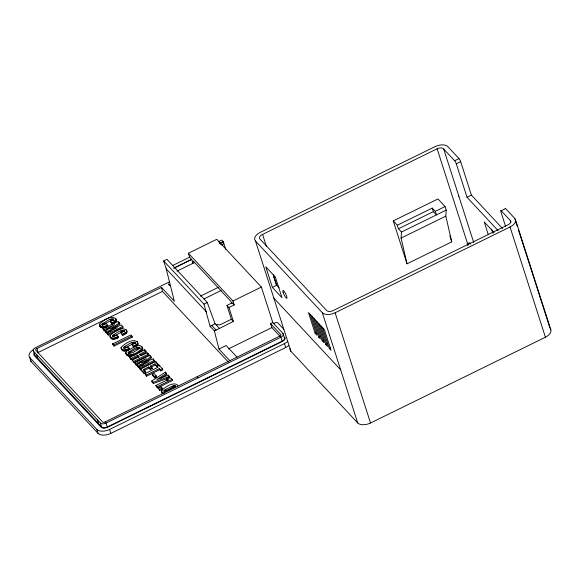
<?xml version="1.0" encoding="UTF-8"?>
<svg xmlns="http://www.w3.org/2000/svg" width="580" height="580" viewBox="0 0 580 580"><rect width="100%" height="100%" fill="white"/><g stroke="black" fill="none" stroke-linecap="round" stroke-linejoin="round"><path stroke-width="0.87" d="M407.029 263.798L401.092 238.075L401.476 232.036L398.438 228.774L397.3 225.229L393.254 220.886L437.973 198.954L445.063 206.552L446.201 210.098L445.817 216.137L451.755 241.867L407.029 263.798L393.254 220.886M128.209 352.451L128.18 352.77C131.747 354.728 136.742 349.87 140.019 348.123L140.041 347.812C136.481 345.839 131.5 350.719 128.209 352.451L128.564 353.561C131.921 351.538 136.227 347.848 140.193 348.58M113.68 319.558L110.526 321.697L112.114 324.118L115.514 322.183L116.45 320.805C114.173 312.852 102.87 320.479 99.419 324.22C99.296 329.157 105.343 328.222 108.04 326.119L106.452 323.698L102.805 325.17L101.855 324.242C104.451 323.125 112.513 315.592 114.035 320.66M163.988 390.869L165.713 389.412L173.427 385.685L174.899 385.49L175.377 386.004L174.58 386.925L166.946 390.732L164.879 391.406L163.988 390.869L164.343 391.971M110.526 321.697L111.759 323.017L113.028 322.393L115.797 320.399L116 318.978M121.133 333.058L122.358 334.377L123.634 333.754L126.404 331.76L126.607 330.339C121.916 325.88 113.738 331.919 110.019 335.581C109.896 340.525 115.942 339.583 118.639 337.488L117.058 335.059L113.404 336.531L112.455 335.602C115.696 333.805 120.72 329.019 124.279 330.919L121.133 333.058L122.713 335.486L126.759 332.869L126.607 330.339M129.71 349.349L128.129 346.927L124.475 348.399L123.525 347.471C126.766 345.673 131.791 340.888 135.35 342.787L132.196 344.926L133.429 346.245L136.829 344.302L137.678 342.207C132.987 337.748 124.809 343.781 121.09 347.449C124.207 359.158 139.534 337.386 142.832 349.16C139.91 352.604 127.346 360.977 125.751 352.531L126.839 351.009L129.304 349.501M134.705 345.622L135.06 346.724L137.822 344.73L137.678 342.207M125.824 353.307C130.464 357.853 138.903 351.864 142.477 348.058L142.39 347.282M161.479 391.572L162.958 393.885L161.834 392.682L161.443 390.876C164.655 387.259 173.514 381.118 177.886 385.294L177.61 386.7M161.834 392.682L161.762 390.173M99.803 326.119L100.18 324.546M102.377 325.953L102.21 325.351L104.088 323.988L111.954 320.189L113.832 320.327L113.477 319.217M124.076 330.578L124.432 331.688L122.554 331.557L112.81 336.712L112.455 335.602M123.881 348.58L133.625 343.425L135.502 343.556L135.147 342.446M175.581 386.809L174.819 386.548L172.709 387.259L164.444 391.667L164.089 390.565M221.944 245.333L222.8 244.593A5.01 2.791 -17.8 0 0 223.612 242.266L221.821 240.084L218.145 241.882M111.092 331.107L106.154 332.862L105.024 330.926L114.572 324.655L103.914 329.737L102.957 328.708L118.211 321.407L119.893 323.93L112.6 328.715M143.543 364.719L137.779 366.763L136.655 364.827L146.196 358.556L135.546 363.638L134.582 362.609L149.843 355.308L151.525 357.838L144.957 362.137M119.538 322.828L110.055 329.041L121.575 325.01L123.214 327.49L108.206 335.059L106.901 332.935L117.319 327.656L105.799 331.753L105.024 330.926M151.17 356.729L141.679 362.942L153.207 358.911L154.846 361.391L139.838 368.967L138.526 366.836L148.944 361.558L137.424 365.654L136.655 364.827M166.619 373.288L156.832 379.537L168.41 375.209L169.925 377.565L153.374 383.482L152.112 382.126L151.757 381.016L165.481 372.07L166.975 374.397L160.95 378.24M37.49 352.807L162.458 291.414L228.418 362.101M219.349 328.331L215.049 323.72L207.249 302.513L166.953 259.325L163.669 260.935L203.971 304.123L210.112 326.337L214.419 330.948L233.385 321.436L228.977 307.56L226.954 305.392L232.203 302.774L234.226 304.942L228.977 307.56M210.112 326.337L215.049 323.72M163.669 260.935L166.192 268.801L174.362 301.245L161.45 287.397L36.228 348.87A1.856 1.037 -17.8 0 0 35.634 350.11L102.595 421.943A1.871 1.044 -17.8 0 0 105.016 421.979L280.372 335.82A1.856 1.037 -17.8 0 0 280.858 334.674L270.613 323.647L272.803 322.574L282.946 333.442L284.207 337.379A4.357 2.436 -17.8 0 1 282.156 341.156L107.3 427.003A4.357 2.436 -17.8 0 1 101.696 426.982L34.568 354.931A4.357 2.429 -17.8 0 1 34.524 353.713M106.901 332.935L107.851 333.957L122.859 326.38M138.526 366.836L139.475 367.858L154.49 360.289M173.928 268.163L191.661 259.354L192.93 263.305A4.981 1.051 63.8 0 1 193.698 261.536L230.18 300.614A4.981 1.051 63.8 0 1 231.986 303.304M173.906 268.083L191.661 259.354L189.631 257.187L188.369 253.25L216.782 239.308L261.384 287.064L272.803 322.574M172.688 265.51L189.631 257.187M219.573 243.404L223.242 241.606L225.721 249.32M176.98 271.143L194.554 262.508M169.846 281.648L34.698 348.08A4.357 2.429 -17.8 0 0 33.299 350.994L100.434 423.045A4.357 2.436 -17.8 0 0 106.031 423.066L280.894 337.219A4.357 2.436 -17.8 0 0 282.946 333.442M99.448 325.017C101.159 328.273 105.292 326.301 107.684 325.017M110.048 336.378C111.759 339.641 115.891 337.669 118.284 336.378M200.455 296.119L218.261 287.375M204.145 298.852L221.147 290.5M112.636 343.904L130.862 334.964L131.885 336.059L132.24 337.161L114.021 346.108L112.636 343.904L114.021 346.108M113.658 345.006L131.885 336.059M203.971 304.123L207.249 302.513M121.118 348.246C122.829 351.502 126.962 349.53 129.354 348.246M188.369 253.25L232.964 301.005L261.384 287.064M138.968 357.345L138.011 356.316L131.167 359.673L129.536 357.2L144.681 349.769L145.95 351.139L146.305 352.241L139.969 355.351L139.613 354.25L145.95 351.139M129.536 357.2L130.812 358.57L137.656 355.214L139.091 356.751L132.254 360.115L133.879 362.587L149.016 355.149L147.393 352.676L141.056 355.786L139.613 354.25M132.254 360.115L133.523 361.478L148.661 354.046M233.385 321.436L231.362 319.268L220.85 324.43A2.494 1.392 -17.8 0 1 217.645 324.423L216.304 325.068M154.998 363.87L157.02 366.763L154.998 363.87L150.641 366.009L152.308 368.517L150.379 369.467L148.719 366.951L143.709 369.416L145.747 372.324L143.84 373.259L140.875 370.083L140.519 368.974L155.657 361.543L158.608 364.704L158.963 365.806L156.6 363.283M143.709 369.416L144.065 370.519L149.075 368.061L150.379 369.467M150.641 366.009L150.996 367.118L155.353 364.979M150.024 368.358L151.953 367.415M140.519 368.974L143.485 372.15L145.391 371.214M156.658 365.654L158.608 364.704M156.919 366.074L158.956 365.074L162.458 368.829L162.813 369.938L160.776 370.932L159.319 368.648L146.218 375.079L144.935 373.709L158.035 367.27L156.919 366.074L157.274 367.183M144.935 373.709L146.573 376.188L159.674 369.757M159.319 368.648L160.421 369.83L162.458 368.829M152.337 374.462L154.077 373.607L156.172 375.854L156.535 376.964L154.795 377.812L152.7 375.564L152.337 374.462L154.44 376.71L154.795 377.812M154.44 376.71L156.172 375.854M214.419 330.948L218.972 349.044L226.142 345.528L237.039 357.207M273.318 323.712L274.775 322.995A2.494 1.392 -17.8 0 1 277.972 323.009L283.845 329.302M166.402 378.667L168.323 377.718L171.346 378.363L172.623 380.451L157.484 387.889L156.288 386.606L155.933 385.497L168.215 379.465L166.402 378.667L166.757 379.77L167.649 380.19L167.294 379.081M228.44 348.906L271.882 327.584L280.198 336.494M155.933 385.497L157.129 386.78L172.267 379.349M158.34 388.078L160.899 386.824L162.045 388.049L162.4 389.151L159.841 390.412L158.34 388.078L159.841 390.412M159.486 389.303L162.045 388.049M33.466 349.646A9.961 5.561 -17.8 0 0 29.884 357.686L96.78 429.396A9.961 5.561 -17.8 0 0 109.576 429.447L284.439 343.599A9.961 5.561 -17.8 0 0 287.477 341.627M29.884 357.686L31.153 361.623L98.042 433.325A9.961 5.561 -17.8 0 0 110.838 433.383L285.701 347.536A9.961 5.561 -17.8 0 0 288.738 345.564M505.521 226.229L500.837 211.635A2.494 0.522 63.9 0 1 500.982 210.54L510.349 220.509A4.981 2.777 -17.8 0 1 508 224.83L333.101 310.605A4.981 2.777 -17.8 0 1 326.707 310.575L259.869 238.88A4.981 2.777 -17.8 0 1 262.573 234.4L437.117 148.792A4.981 2.777 -17.8 0 1 443.388 148.69L454.647 160.754A2.494 0.522 63.9 0 1 456.293 163.814L467.016 197.258L498.147 230.688M454.647 160.754L459.026 158.608A2.494 0.522 63.9 0 1 460.672 161.66L471.402 195.119L502.534 228.527M456.293 163.814L460.672 161.66M397.3 225.229L432.252 208.097L435.29 211.352L436.421 214.897L433.39 211.642L432.252 208.097M272.375 287.397L281.996 297.714L275.362 277.044L265.742 266.727L272.375 287.397L276.754 285.251L273.289 274.456M398.438 228.774L433.39 211.642M435.29 211.352L445.063 206.552M401.476 232.036L446.201 210.098M401.092 238.075L445.817 216.137M501.221 210.757L505.615 208.597L514.721 218.363L517.208 226.113M467.69 245.333L467.197 243.796L469.379 242.723L470.605 244.035M459.026 158.608L447.89 146.675A9.961 5.561 -17.8 0 0 435.094 146.617L260.195 232.392A9.961 5.561 -17.8 0 0 255.497 241.026L322.335 312.721A9.961 5.561 -17.8 0 0 335.131 312.772L510.03 226.998A9.961 5.561 -17.8 0 0 514.721 218.363M322.632 327.751L329.273 348.421L331.042 350.32L324.409 329.657L308.458 312.548L315.092 333.217L316.549 332.5M312.004 316.346L318.637 337.016L320.095 336.298M315.549 320.153L322.183 340.815L323.64 340.105M319.087 323.952L325.728 344.621L327.185 343.904M329.273 348.421L330.731 347.71M255.497 241.026L290.892 351.262L357.722 422.95A9.961 5.561 -17.8 0 0 370.519 423.009L545.417 337.234A9.961 5.561 -17.8 0 0 550.115 328.599M467.016 197.258L471.402 195.119M102.957 328.708L104.269 330.846L109.598 328.302M134.582 362.609L135.901 364.748L141.991 361.848M151.757 381.016L153.018 382.372L169.57 376.456M219.82 243.527L223.612 242.266M164.502 393.11L162.603 392.783M220.552 244.311L222.8 244.593M279.799 336.175L280.894 337.219L282.09 341.185M458.555 195.938L458.889 196.308M494.066 232.493L484.206 221.908L488.266 234.567M467.197 243.796L468.423 245.108M279.161 287.832L276.247 284.707L273.579 276.406M315.092 333.217L316.868 335.117L310.227 314.447M318.637 337.016L320.406 338.916L313.773 318.246M322.183 340.815L323.952 342.722L317.318 322.052M325.728 344.621L327.497 346.521L320.863 325.851M273.825 298.113L340.663 369.808M166.192 268.801L206.502 311.996M211.809 325.503L216.115 330.114M170.476 285.853L168.628 283.874L169.229 285.389M218.972 349.044L229.876 360.731M197.069 376.79L198.085 377.877M118.566 322.509L119.893 323.93M131.218 336.067L132.24 337.161M147.748 353.786L149.016 355.149M153.99 360.477L154.846 361.391M150.996 367.118L152.308 368.517M155.483 375.84L156.535 376.964M162.4 389.151L160.899 386.824M144.065 370.519L145.747 372.324M105.016 421.979L106.031 423.066L107.3 427.003M101.638 426.909L100.376 422.979M126.962 331.448L126.085 329.578M116.362 320.087L115.485 318.217M515.475 219.639L550.87 329.875M518.317 229.564L549.84 327.736M510.349 220.509L510.9 222.227M510.03 226.998L545.417 337.234M491.572 229.042L492.927 233.262M443.714 149.067L473.722 242.527M437.117 148.792L467.668 243.941M449.826 235.857L451.755 241.867M335.131 312.772L370.519 423.009M322.335 312.721L357.722 422.95M262.573 234.4L266.43 246.399M284.439 343.599L285.701 347.536M270.613 323.647L271.882 327.584M174.899 385.49L175.254 386.599M174.464 385.439L174.819 386.548M173.427 385.685L173.782 386.795M172.354 386.157L172.709 387.259M168.41 375.209L168.766 376.318M165.481 372.07L165.837 373.179M167.838 379.334L168.193 380.436M166.764 378.82L167.12 379.929M158.956 365.074L159.311 366.183M160.421 369.83L160.776 370.932M165.713 389.412L166.076 390.521M155.657 361.543L156.013 362.652M164.771 389.949L165.126 391.058M153.207 358.911L153.562 360.02M161.443 390.876L161.798 391.986M161.9 392.247L162.255 393.356M149.843 355.308L150.198 356.417M157.129 386.78L157.484 387.889M144.681 349.769L145.036 350.878M148.719 366.951L149.075 368.061M142.477 348.058L142.832 349.16M141.853 346.485L142.209 347.594M153.018 382.372L153.374 383.482M142.143 348.805L142.499 349.914M141.44 349.551L141.796 350.661M139.497 347.224L139.852 348.333M140.382 350.298L140.737 351.407M137.764 342.932L138.12 344.041M139.091 347.123L139.446 348.232M137.155 341.446L137.511 342.555M137.467 343.628L137.822 344.73M138.084 347.289L138.439 348.399M136.829 344.302L137.184 345.412M139.004 351.052L139.359 352.161M146.218 375.079L146.573 376.188M136.894 347.797L137.25 348.899M135.887 344.969L136.242 346.079M134.785 342.185L135.14 343.287M134.343 342.091L134.698 343.2M143.485 372.15L143.84 373.259M137.656 355.214L138.011 356.316M133.269 342.316L133.625 343.425M133.429 346.245L133.784 347.355L132.196 344.926M131.979 342.881L132.334 343.983M139.475 367.858L139.838 368.967M126.694 331.064L127.049 332.173M137.424 365.654L137.779 366.763M126.404 331.76L126.759 332.869M133.327 353.844L133.683 354.945M125.758 332.442L126.114 333.543M135.546 363.638L135.901 364.748M131.863 354.481L132.218 355.591M124.816 333.101L125.171 334.211M123.714 330.317L124.069 331.426M133.523 361.478L133.879 362.587M123.272 330.223L123.627 331.332M129.92 351.219L130.275 352.328M130.5 354.924L130.862 356.026M123.634 333.754L123.99 334.863M128.144 348.841L128.499 349.95M122.199 330.448L122.554 331.557M128.832 351.828L129.188 352.937M130.812 358.57L131.167 359.673M129.26 355.134L129.615 356.236M122.358 334.377L122.713 335.486M120.908 331.013L121.263 332.123M126.831 349.421L127.187 350.53M125.403 346.108L125.758 347.217M128.151 355.09L128.506 356.192M116.094 319.703L116.45 320.805M125.592 349.834L125.947 350.943M127.179 354.757L127.535 355.859M115.797 320.399L116.152 321.501M124.106 346.84L124.461 347.949M126.346 354.097L126.701 355.207M125.751 352.531L126.179 354.416M115.159 321.074L115.514 322.183M124.439 350.044L124.801 351.154M123.395 350.015L123.75 351.125M114.216 321.74L114.572 322.85M113.115 318.949L113.47 320.058M112.672 318.862L113.028 319.971M122.453 349.704L122.808 350.806M121.09 347.449L121.474 349.356M121.648 349.066L122.003 350.168M113.028 322.393L113.39 323.495M111.599 319.087L111.954 320.189M117.073 336.973L117.428 338.082M111.759 323.017L112.114 324.118M110.309 319.652L110.664 320.755M115.761 337.553L116.116 338.662M114.332 334.239L114.688 335.349M114.521 337.966L114.876 339.075M113.035 334.972L113.39 336.081M113.375 338.176L113.731 339.286M112.324 338.147L112.679 339.256M111.382 337.836L111.737 338.938M110.577 337.197L110.932 338.307M110.019 335.581L110.41 337.488M106.474 325.612L106.829 326.721M107.851 333.957L108.206 335.059M105.161 326.192L105.516 327.294M103.733 322.879L104.088 323.988M105.799 331.753L106.154 332.862M103.921 326.605L104.277 327.714M102.435 323.611L102.79 324.713M103.914 329.737L104.269 330.846M101.855 324.242L102.21 325.351M102.769 326.815L103.124 327.925M101.718 326.786L102.08 327.888M100.782 326.467L101.138 327.577M99.419 324.22L99.775 325.322M99.978 325.837L100.333 326.939M109.576 429.447L110.838 433.383M97.324 419.71L98.593 423.647M96.78 429.396L98.042 433.325M36.902 348.507L38.171 352.437M36.584 354.59L37.845 358.527M33.553 351.349L34.815 355.279M232.964 301.005L234.226 304.942M226.954 305.392L231.362 319.268M161.45 287.397L162.458 291.414M31.153 361.623A9.961 5.561 -17.8 0 1 30.486 358.085M284.751 337.111A4.981 2.777 -17.8 0 1 282.409 341.424L107.546 427.272A4.981 2.777 -17.8 0 1 101.152 427.25L34.256 355.54A4.981 2.777 -17.8 0 1 34.539 352.749M290.892 351.262A9.961 5.561 -17.8 0 1 290.036 348.515M505.078 208.408A2.494 0.522 63.9 0 1 505.615 208.597M283.142 292.487A4.357 0.921 63.9 0 0 286.759 298.323A4.357 0.921 63.9 0 0 284.845 292.356A4.357 0.921 63.9 0 0 283.142 292.487"/></g></svg>
